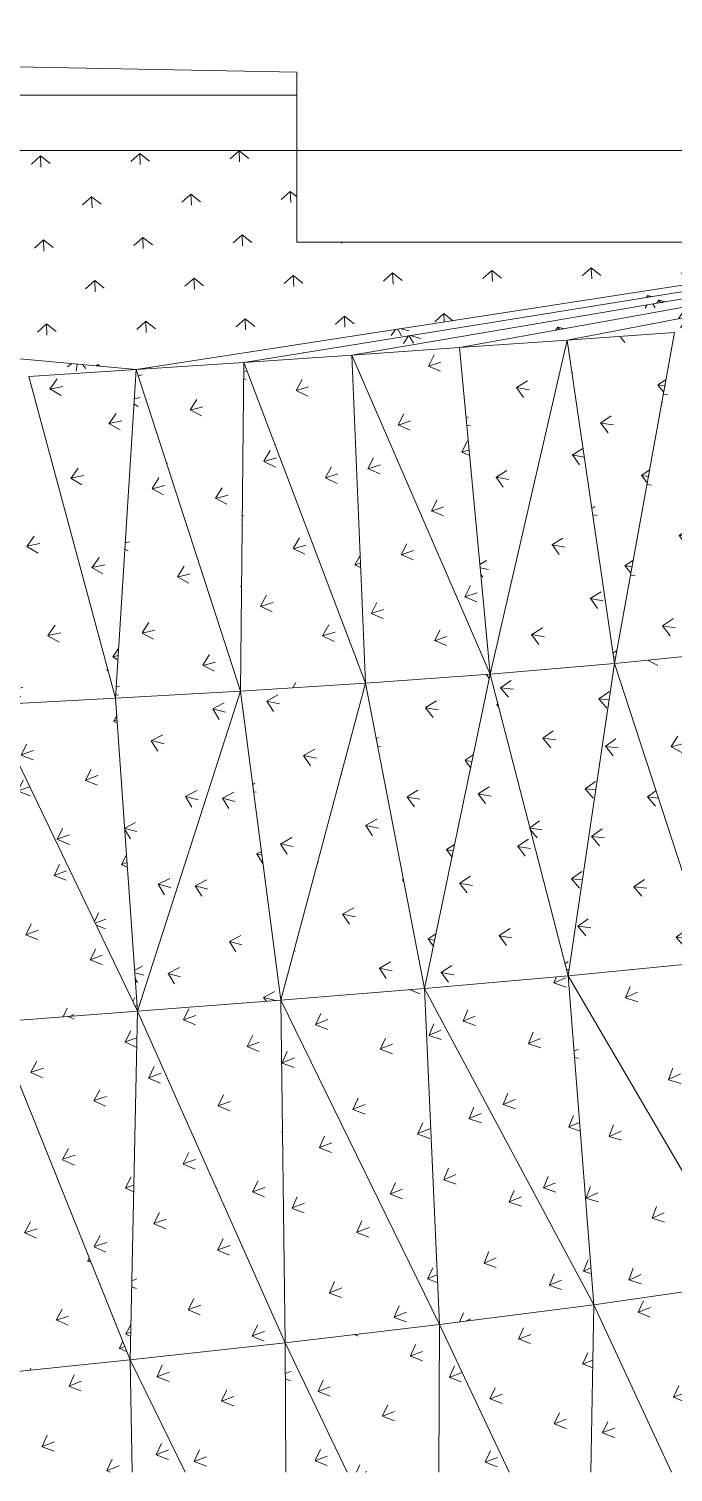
# Model space of a CAD drawing. Header units: millimetres. Extents: x -57519 to 497916, y -349472 to 446842.
# Drawn here: x 403674 to 406003, y -13421 to -8202 of the extents above; entities that cross this region are included whole.
import ezdxf

# ---------------------------------------------------------------- set-up
doc = ezdxf.new("R2010")
doc.units = ezdxf.units.MM
for name, color, linetype, lineweight in [('A-FLOR', 192, 'Continuous', 5), ('A-FLOR-PATT', 8, 'Continuous', 5), ('A-WALL', 113, 'Continuous', 20)]:
    doc.layers.add(name, color=color, linetype=linetype, lineweight=lineweight)

msp = doc.modelspace()

# ---------------------------------------------------------------- hatches: boundary and pattern name
at = {"layer": 'A-FLOR-PATT'}
h = msp.add_hatch(dxfattribs=at)
h.set_pattern_fill('FP_816', color=256, style=0, pattern_type=2)
h.set_pattern_definition([(272.066, (423016.92, -5733.25), (184.9975, -147.1594), [40.275, -263.501]), (221.947, (423016.92, -5733.25), (184.9984, -147.1585), [43.876, -190.13]), (321.499, (423016.92, -5733.25), (174.0457, 156.4197), [44.323, -192.066])])
h.paths.add_polyline_path([(404062.7, -9434.3), (407044, -8973.7), (404642.9, -8973.7), (404642.9, -8642.5), (395555.2, -8642.5), (403987.7, -9427.3)], flags=0)
h = msp.add_hatch(dxfattribs=at)
h.set_pattern_fill('FP_815', color=256, style=0, pattern_type=2)
h.set_pattern_definition([(263.679, (430264.46, 1096.2), (160.04505, -183.4711), [44.685, -292.348]), (217.543, (430264.46, 1096.2), (160.0468, -183.4697), [46.621, -202.025]), (311.099, (430264.46, 1096.2), (197.1517, 151.5139), [45.65, -197.817])])
h.paths.add_polyline_path([(403674.2, -9459.2), (404062.7, -9434.3), (396237.3, -8711.1), (403426.2, -9434.3)], flags=0)
h = msp.add_hatch(dxfattribs=at)
h.set_pattern_fill('FP_818', color=256, style=0, pattern_type=2)
h.set_pattern_definition([(297.7, (411189.6, -12587.34), (228.1338, -66.0766), [33.417, -218.631]), (234.761, (411189.6, -12587.34), (228.133, -66.0775), [36.062, -156.267]), (343.847, (411189.6, -12587.34), (110.9704, 157.085), [44.533, -192.977])])
h.paths.add_polyline_path([(404062.7, -9434.3), (404452, -9408.4), (407139.9, -8973.7), (407044, -8973.7), (404129.8, -9423.9)], flags=0)
h = msp.add_hatch(dxfattribs=at)
h.set_pattern_fill('FP_817', color=256, style=0, pattern_type=2)
h.set_pattern_definition([(299.315, (410648.08, -12683.36), (229.999, -62.253), [33.308, -217.916]), (235.691, (410648.08, -12683.36), (230, -62.252), [35.593, -154.235]), (344.855, (410648.08, -12683.36), (106.998, 156.7994), [44.677, -193.599])])
h.paths.add_polyline_path([(404452, -9408.4), (404891.5, -9373.4), (407240.9, -8973.7), (407139.9, -8973.7), (404455.1, -9407.9)], flags=0)
h = msp.add_hatch(dxfattribs=at)
h.set_pattern_fill('FP_820', color=256, style=0, pattern_type=2)
h.set_pattern_definition([(300.893, (410148.85, -12631.08), (231.8615, -58.6904), [33.312, -217.941]), (236.755, (410148.85, -12631.08), (231.862, -58.69), [35.18, -152.445]), (345.795, (410148.85, -12631.08), (102.86, 156.916), [44.845, -194.329])])
h.paths.add_polyline_path([(404841.8, -9381.8), (405231.5, -9354.7), (407348.1, -8973.7), (407240.9, -8973.7), (406069.7, -9172.9)], flags=0)
h = msp.add_hatch(dxfattribs=at)
h.set_pattern_fill('FP_828', color=256, style=0, pattern_type=2)
h.set_pattern_definition([(302.478, (409668.01, -12432.99), (233.777, -55.24), [33.425, -218.681]), (237.993, (409668.01, -12433), (233.777, -55.242), [34.811, -150.848]), (346.705, (409668.01, -12432.99), (98.403, 157.436), [45.04, -195.175])])
h.paths.add_polyline_path([(405231.5, -9354.7), (405622.2, -9327.1), (407462.8, -8973.7), (407348.1, -8973.7), (405342, -9334.9)], flags=0)
h = msp.add_hatch(dxfattribs=at)
h.set_pattern_fill('FP_822', color=256, style=0, pattern_type=2)
h.set_pattern_definition([(304.134, (409171.27, -12085.14), (235.8114, -51.709), [33.646, -220.13]), (239.463, (409171.27, -12085.14), (235.811, -51.712), [34.471, -149.375]), (347.631, (409171.27, -12085.14), (93.412, 158.347), [45.265, -196.149])])
h.paths.add_polyline_path([(405620.7, -9327.4), (406008.8, -9300), (407586.4, -8973.7), (407462.8, -8973.7), (405763.5, -9300)], flags=0)
h = msp.add_hatch(dxfattribs=at)
h.set_pattern_fill('FP_778', color=256, style=0, pattern_type=2)
h.set_pattern_definition([(349.639, (346887.07, 22013.1), (212.5658, 130.3018), [47.366, -309.891]), (305.518, (346887.07, 22013.1), (212.5658, 130.303), [44.818, -194.212]), (31.508, (346887.07, 22013.1), (-138.8654, 194.55536), [46.748, -202.577])])
h.paths.add_polyline_path([(405342, -10536.1), (405620.7, -9327.4), (405231.8, -9357.7), (405238.9, -9434.3)], flags=0)
h = msp.add_hatch(dxfattribs=at)
h.set_pattern_fill('FP_747', color=256, style=0, pattern_type=2)
h.set_pattern_definition([(349.765, (346968.95, 21816.3), (212.55717, 130.7014), [47.336, -309.696]), (305.562, (346968.95, 21816.3), (212.5561, 130.7042), [44.747, -193.904]), (31.587, (346968.95, 21816.3), (-138.7917, 194.1419), [46.786, -202.74])])
h.paths.add_polyline_path([(405342, -10536.1), (405791.4, -10497.5), (405619.4, -9332.9), (405350.9, -10497.5)], flags=0)
h = msp.add_hatch(dxfattribs=at)
h.set_pattern_fill('FP_780', color=256, style=0, pattern_type=2)
h.set_pattern_definition([(351.809, (344327.6, 20346.43), (206.78132, 137.96862), [47.434, -310.336]), (307.948, (344327.6, 20346.43), (206.78065, 137.9701), [44.925, -194.674]), (33.712, (344327.6, 20346.43), (-147.3386, 188.9411), [46.609, -201.974])])
h.paths.add_polyline_path([(405791.4, -10497.5), (406008.8, -9300), (405621.4, -9332.8), (405636.3, -9434.3)], flags=0)
h = msp.add_hatch(dxfattribs=at)
h.set_pattern_fill('FP_751', color=256, style=0, pattern_type=2)
h.set_pattern_definition([(352.075, (344568.13, 20140.44), (206.76534, 138.8096), [47.378, -309.968]), (308.042, (344568.13, 20140.44), (206.7667, 138.8082), [44.777, -194.036]), (33.875, (344568.13, 20140.44), (-147.16766, 188.07855), [46.695, -202.344])])
h.paths.add_polyline_path([(405791.4, -10497.5), (406239.4, -10451.2), (406007.4, -9308.1), (405984.4, -9434.3)], flags=0)
h = msp.add_hatch(dxfattribs=at)
h.set_pattern_fill('FP_775', color=256, style=0, pattern_type=2)
h.set_pattern_definition([(16.465, (319374.8, 648.86), (118.4585, 208.33794), [47.426, -310.286]), (334.535, (319374.8, 648.86), (118.46024, 208.3372), [46.641, -202.11]), (60.378, (319374.8, 648.86), (-224.5858, 106.9513), [44.936, -194.724])])
h.paths.add_polyline_path([(404891.5, -10568.5), (404841.8, -9381.8), (404452, -9408.4), (404482.9, -9489.9)], flags=0)
h = msp.add_hatch(dxfattribs=at)
h.set_pattern_fill('FP_746', color=256, style=0, pattern_type=2)
h.set_pattern_definition([(18.713, (317718.3, -2067), (109.01584, 212.67168), [47.359, -309.846]), (336.845, (317718.3, -2067), (109.01375, 212.6726), [46.762, -202.636]), (62.86, (317718.3, -2067), (-229.3062, 98.0709), [44.81, -194.175])])
h.paths.add_polyline_path([(404891.5, -10568.5), (405342, -10536.1), (404841.8, -9382.9), (404890.1, -10536.1)], flags=0)
h = msp.add_hatch(dxfattribs=at)
h.set_pattern_fill('FP_786', color=256, style=0, pattern_type=2)
h.set_pattern_definition([(18.691, (317716.84, -2090.7), (109.01953, 212.59815), [47.354, -309.814]), (336.831, (317716.84, -2090.7), (109.01794, 212.59785), [46.768, -202.661]), (62.852, (317716.84, -2090.7), (-229.3128, 98.1358), [44.798, -194.123])])
h.paths.add_polyline_path([(405342, -10536.1), (405231.5, -9354.7), (404842.2, -9382.9), (404891.5, -9496.6)], flags=0)
h = msp.add_hatch(dxfattribs=at)
h.set_pattern_fill('FP_776', color=256, style=0, pattern_type=2)
h.set_pattern_definition([(11.793, (323325.43, 6029.91), (137.58726, 197.97232), [47.54, -311.029]), (329.704, (323325.43, 6029.9), (137.587, 197.97286), [46.344, -200.825]), (55.201, (323325.43, 6029.9), (-213.41264, 124.6913), [45.204, -195.884])])
h.paths.add_polyline_path([(403987.7, -10621.9), (404062.7, -9434.3), (403674.6, -9460.6), (403980.9, -10596.6)], flags=0)
h = msp.add_hatch(dxfattribs=at)
h.set_pattern_fill('FP_752', color=256, style=0, pattern_type=2)
h.set_pattern_definition([(14.087, (321224.71, 3376.82), (127.95163, 203.1851), [47.474, -310.595]), (332.122, (321224.71, 3376.82), (127.9498, 203.18555), [46.528, -201.62]), (57.801, (321224.71, 3376.82), (-219.35085, 116.0297), [45.022, -195.094])])
h.paths.add_polyline_path([(403987.7, -10621.9), (404440, -10596.6), (404062.7, -9434.3), (404061.1, -9459.2)], flags=0)
h = msp.add_hatch(dxfattribs=at)
h.set_pattern_fill('FP_774', color=256, style=0, pattern_type=2)
h.set_pattern_definition([(14.175, (321242.47, 3341.4), (127.9513, 203.4777), [47.488, -310.69]), (332.174, (321242.47, 3341.4), (127.94775, 203.4801), [46.5, -201.499]), (57.838, (321242.47, 3341.4), (-219.322, 115.7637), [45.068, -195.296])])
h.paths.add_polyline_path([(404440, -10596.6), (404452, -9408.4), (404062.7, -9434.3), (404430.9, -10568.5)], flags=0)
h = msp.add_hatch(dxfattribs=at)
h.set_pattern_fill('FP_745', color=256, style=0, pattern_type=2)
h.set_pattern_definition([(16.413, (319371.65, 670.64), (118.4626, 208.1644), [47.416, -310.22]), (334.504, (319371.65, 670.64), (118.4627, 208.16504), [46.656, -202.177]), (60.357, (319371.65, 670.64), (-224.6008, 107.10815), [44.908, -194.603])])
h.paths.add_polyline_path([(404440, -10596.6), (404891.5, -10568.5), (404452, -9408.4), (404451.2, -9486)], flags=0)
h = msp.add_hatch(dxfattribs=at)
h.set_pattern_fill('FP_741', color=256, style=0, pattern_type=2)
h.set_pattern_definition([(11.705, (323294.86, 6095.28), (137.58086, 197.68116), [47.528, -310.953]), (329.654, (323294.86, 6095.28), (137.58286, 197.6793), [46.375, -200.957]), (55.163, (323294.86, 6095.28), (-213.4459, 124.955), [45.158, -195.686])])
h.paths.add_polyline_path([(403534.8, -10646.1), (403987.7, -10621.9), (403674.2, -9459.2), (403550, -10516.5)], flags=0)
h = msp.add_hatch(dxfattribs=at)
h.set_pattern_fill('FP_691', color=256, style=0, pattern_type=2)
h.set_pattern_definition([(14.057, (321491.21, 1191.53), (129.50068, 201.5516), [47.528, -310.951]), (332.32, (321491.21, 1191.53), (129.50157, 201.55054), [46.209, -200.238]), (57.279, (321491.2, 1191.53), (-218.2441, 114.4789), [44.919, -194.65])])
h.paths.add_polyline_path([(406142.7, -11575.9), (406239.4, -10451.2), (405791.4, -10497.5), (406069.7, -11351.6)], flags=0)
h = msp.add_hatch(dxfattribs=at)
h.set_pattern_fill('FP_689', color=256, style=0, pattern_type=2)
h.set_pattern_definition([(350.816, (345480.32, 20847.75), (209.90432, 132.96865), [47.374, -309.941]), (306.934, (345480.32, 20847.75), (209.9042, 132.9695), [44.568, -193.129]), (32.354, (345480.32, 20847.75), (-142.8326, 189.9957), [46.589, -201.887])])
h.paths.add_polyline_path([(405104.1, -11671.7), (405342, -10536.1), (404891.5, -10568.5), (405017.4, -11221.6)], flags=0)
h = msp.add_hatch(dxfattribs=at)
h.set_pattern_fill('FP_661', color=256, style=0, pattern_type=2)
h.set_pattern_definition([(350.946, (345548.58, 20573.35), (209.90045, 133.3788), [47.345, -309.752]), (306.98, (345548.58, 20573.35), (209.8995, 133.3814), [44.495, -192.812]), (32.434, (345548.58, 20573.35), (-142.7492, 189.572), [46.63, -202.063])])
h.paths.add_polyline_path([(405104.1, -11671.7), (405623.6, -11626.7), (405342, -10536.1), (405113.6, -11626.7)], flags=0)
h = msp.add_hatch(dxfattribs=at)
h.set_pattern_fill('FP_695', color=256, style=0, pattern_type=2)
h.set_pattern_definition([(353.559, (342414.54, 18860.83), (202.55667, 142.59325), [47.439, -310.37]), (309.938, (342414.54, 18860.83), (202.5565, 142.5932), [44.686, -193.638]), (35.144, (342414.54, 18860.83), (-152.99346, 182.7326), [46.446, -201.267])])
h.paths.add_polyline_path([(405623.6, -11626.7), (405791.4, -10497.5), (405342, -10536.1), (405519, -11221.6)], flags=0)
h = msp.add_hatch(dxfattribs=at)
h.set_pattern_fill('FP_658', color=256, style=0, pattern_type=2)
h.set_pattern_definition([(353.664, (342457.72, 18563), (202.5572, 142.92404), [47.419, -310.238]), (309.976, (342457.72, 18563), (202.5553, 142.9259), [44.628, -193.387]), (35.207, (342457.72, 18563), (-152.9157, 182.3949), [46.482, -201.422])])
h.paths.add_polyline_path([(405623.6, -11626.7), (406142.7, -11575.9), (405791.4, -10497.5), (405683.8, -11221.6)], flags=0)
h = msp.add_hatch(dxfattribs=at)
h.set_pattern_fill('FP_697', color=256, style=0, pattern_type=2)
h.set_pattern_definition([(348.245, (348399.41, 22650.4), (216.34017, 123.74892), [47.3, -309.459]), (304.088, (348399.41, 22650.4), (216.3411, 123.7473), [44.472, -192.714]), (29.77, (348399.41, 22650.4), (-132.9363, 196.4315), [46.731, -202.501])])
h.paths.add_polyline_path([(404585.2, -11713.7), (404891.5, -10568.5), (404440, -10596.6), (404521.2, -11221.6)], flags=0)
h = msp.add_hatch(dxfattribs=at)
h.set_pattern_fill('FP_657', color=256, style=0, pattern_type=2)
h.set_pattern_definition([(348.414, (348514.58, 22397.8), (216.3291, 124.28517), [47.257, -309.179]), (304.146, (348514.58, 22397.8), (216.3294, 124.285), [44.376, -192.295]), (29.878, (348514.58, 22397.8), (-132.844, 195.8718), [46.779, -202.71])])
h.paths.add_polyline_path([(404585.2, -11713.7), (405104.1, -11671.7), (404891.5, -10568.5), (404596.4, -11671.7)], flags=0)
h = msp.add_hatch(dxfattribs=at)
h.set_pattern_fill('FP_696', color=256, style=0, pattern_type=2)
h.set_pattern_definition([(20.08, (316197, -3094.17), (102.09065, 213.76698), [47.234, -309.028]), (338.529, (316197, -3094.17), (102.0936, 213.76535), [46.848, -203.006]), (64.471, (316197, -3094.17), (-232.5142, 91.4541), [44.418, -192.476])])
h.paths.add_polyline_path([(404067.1, -11754.1), (403987.7, -10621.9), (403534.8, -10646.1), (403811.3, -11221.6)], flags=0)
h = msp.add_hatch(dxfattribs=at)
h.set_pattern_fill('FP_690', color=256, style=0, pattern_type=2)
h.set_pattern_definition([(345.865, (351134.93, 24276.86), (221.89175, 115.0683), [47.22, -308.935]), (301.431, (351134.93, 24276.86), (221.893, 115.0679), [44.398, -192.391]), (27.41, (351134.93, 24276.86), (-123.4785, 202.0446), [46.866, -203.088])])
h.paths.add_polyline_path([(404067.1, -11754.1), (404440, -10596.6), (403987.7, -10621.9), (404029.8, -11221.6)], flags=0)
h = msp.add_hatch(dxfattribs=at)
h.set_pattern_fill('FP_656', color=256, style=0, pattern_type=2)
h.set_pattern_definition([(346.065, (351292.98, 24043.37), (221.8734, 115.70653), [47.163, -308.564]), (301.497, (351292.98, 24043.37), (221.8725, 115.7088), [44.281, -191.886]), (27.542, (351292.98, 24043.37), (-123.3847, 201.3733), [46.918, -203.313])])
h.paths.add_polyline_path([(404067.1, -11754.1), (404585.2, -11713.7), (404440, -10596.6), (404073, -11735.8)], flags=0)
h = msp.add_hatch(dxfattribs=at)
h.set_pattern_fill('FP_655', color=256, style=0, pattern_type=2)
h.set_pattern_definition([(20.289, (316176.02, -2992.86), (102.0517, 214.47392), [47.286, -309.365]), (338.664, (316176.02, -2992.86), (102.0538, 214.4735), [46.795, -202.78]), (64.553, (316176.02, -2992.86), (-232.4692, 90.8062), [44.534, -192.981])])
h.paths.add_polyline_path([(403550, -11793.3), (404067.1, -11754.1), (403534.8, -10646.1), (403549.5, -11754.1)], flags=0)
h = msp.add_hatch(dxfattribs=at)
h.set_pattern_fill('FP_592', color=256, style=0, pattern_type=2)
h.set_pattern_definition([(24.533, (312145.43, -9025.76), (84.2428, 221.6754), [47.171, -308.616]), (342.836, (312145.43, -9025.76), (84.24567, 221.6739), [46.984, -203.599]), (69.191, (312145.43, -9025.76), (-239.424, 73.949), [44.464, -192.679])])
h.paths.add_polyline_path([(406272.6, -12735.9), (406142.7, -11575.9), (405623.6, -11626.7), (406142.7, -12514)], flags=0)
h = msp.add_hatch(dxfattribs=at)
h.set_pattern_fill('FP_589', color=256, style=0, pattern_type=2)
h.set_pattern_definition([(22.832, (312761.19, -6333.18), (91.59973, 219.7648), [47.235, -309.036]), (341, (312761.19, -6333.18), (91.60095, 219.76474), [46.95, -203.448]), (67.373, (312761.19, -6333.18), (-236.7558, 81.5209), [44.642, -193.449])])
h.paths.add_polyline_path([(405716.7, -12815.6), (405623.6, -11626.7), (405104.1, -11671.7), (405567.3, -12536.8)], flags=0)
h = msp.add_hatch(dxfattribs=at)
h.set_pattern_fill('FP_558', color=256, style=0, pattern_type=2)
h.set_pattern_definition([(24.933, (312099.24, -8849.77), (84.09508, 223.03558), [47.279, -309.319]), (343.097, (312099.24, -8849.77), (84.0942, 223.03593), [46.888, -203.183]), (69.342, (312099.24, -8849.77), (-239.2693, 72.7064), [44.693, -193.67])])
h.paths.add_polyline_path([(405716.7, -12815.6), (406272.6, -12735.9), (405623.6, -11626.7), (405710.4, -12735.9)], flags=0)
h = msp.add_hatch(dxfattribs=at)
h.set_pattern_fill('FP_593', color=256, style=0, pattern_type=2)
h.set_pattern_definition([(21.176, (313518.66, -3724.16), (98.82406, 217.6429), [47.302, -309.47]), (339.214, (313518.66, -3724.16), (98.8266, 217.6413), [46.901, -203.236]), (65.578, (313518.66, -3724.16), (-233.8553, 88.76903), [44.818, -194.211])])
h.paths.add_polyline_path([(405159.1, -12887.3), (405104.1, -11671.7), (404585.2, -11713.7), (405040.4, -12644.7)], flags=0)
h = msp.add_hatch(dxfattribs=at)
h.set_pattern_fill('FP_559', color=256, style=0, pattern_type=2)
h.set_pattern_definition([(23.188, (312732, -6152.77), (91.4879, 220.96972), [47.326, -309.627]), (341.229, (312732, -6152.77), (91.4889, 220.96894), [46.86, -203.061]), (67.509, (312732, -6152.77), (-236.62955, 80.4196), [44.843, -194.318])])
h.paths.add_polyline_path([(405159.1, -12887.3), (405716.7, -12815.6), (405104.1, -11671.7), (405155.8, -12815.6)], flags=0)
h = msp.add_hatch(dxfattribs=at)
h.set_pattern_fill('FP_587', color=256, style=0, pattern_type=2)
h.set_pattern_definition([(19.528, (314412.8, -1184.51), (105.97997, 215.23537), [47.364, -309.88]), (337.446, (314412.8, -1184.51), (105.979, 215.2359), [46.842, -202.98]), (63.785, (314412.8, -1184.5), (-230.7151, 95.82005), [44.984, -194.929])])
h.paths.add_polyline_path([(404600.4, -12953.1), (404585.2, -11713.7), (404067.1, -11754.1), (404585.2, -12918.8)], flags=0)
h = msp.add_hatch(dxfattribs=at)
h.set_pattern_fill('FP_557', color=256, style=0, pattern_type=2)
h.set_pattern_definition([(21.475, (313504.03, -3542.69), (98.74806, 218.65155), [47.373, -309.933]), (339.403, (313504.03, -3542.69), (98.752, 218.65035), [46.821, -202.892]), (65.695, (313504.03, -3542.69), (-233.753, 87.8442), [44.984, -194.932])])
h.paths.add_polyline_path([(404600.4, -12953.1), (405159.1, -12887.3), (404585.2, -11713.7), (404599.6, -12887.3)], flags=0)
h = msp.add_hatch(dxfattribs=at)
h.set_pattern_fill('FP_555', color=256, style=0, pattern_type=2)
h.set_pattern_definition([(18.075, (315427.58, 1492.5), (113.05262, 213.21163), [47.46, -310.508]), (335.797, (315427.58, 1492.5), (113.0501, 213.2124), [46.716, -202.437]), (62.066, (315427.58, 1492.5), (-227.25126, 102.1472), [45.249, -196.08])])
h.paths.add_polyline_path([(403481.3, -13072.4), (404041, -13014.6), (403550, -11793.3), (403484.4, -13014.6)], flags=0)
h = msp.add_hatch(dxfattribs=at)
h.set_pattern_fill('FP_586', color=256, style=0, pattern_type=2)
h.set_pattern_definition([(17.867, (315423.9, 1301.65), (113.08147, 212.51467), [47.419, -310.24]), (335.67, (315423.9, 1301.65), (113.0839, 212.5132), [46.778, -202.706]), (61.982, (315423.9, 1301.65), (-227.32755, 102.78304), [45.136, -195.591])])
h.paths.add_polyline_path([(404041, -13014.6), (404067.1, -11754.1), (403550, -11793.3)], flags=0)
h = msp.add_hatch(dxfattribs=at)
h.set_pattern_fill('FP_560', color=256, style=0, pattern_type=2)
h.set_pattern_definition([(19.778, (314409.4, -999.23), (105.92895, 216.07498), [47.419, -310.235]), (337.6, (314409.4, -999.23), (105.9324, 216.07394), [46.771, -202.676]), (63.884, (314409.4, -999.23), (-230.62744, 95.0534), [45.121, -195.523])])
h.paths.add_polyline_path([(404041, -13014.6), (404600.4, -12953.1), (404067.1, -11754.1), (404066.1, -11802.6)], flags=0)
h = msp.add_hatch(dxfattribs=at)
h.set_pattern_fill('FP_467', color=256, style=0, pattern_type=2)
h.set_pattern_definition([(20.349, (313909.6, -3720.16), (104.279, 215.85483), [47.437, -310.354]), (338.42, (313909.6, -3720.16), (104.2797, 215.85425), [46.614, -201.995]), (64.215, (313909.6, -3720.16), (-231.1828, 91.4365), [44.948, -194.775])])
h.paths.add_polyline_path([(405997.8, -13420.8), (406252.8, -13420.8), (406272.6, -12735.9), (405716.7, -12815.6)], flags=0)
h = msp.add_hatch(dxfattribs=at)
h.set_pattern_fill('FP_466', color=256, style=0, pattern_type=2)
h.set_pattern_definition([(20.643, (313435.43, -3492.95), (102.55973, 216.49803), [47.405, -310.148]), (338.705, (313435.43, -3492.95), (102.5592, 216.4985), [46.695, -202.345]), (64.652, (313435.43, -3492.95), (-232.0357, 90.4446), [44.918, -194.644])])
h.paths.add_polyline_path([(405652, -13420.8), (405706.1, -13420.8), (405716.7, -12815.6), (405159.1, -12887.3), (405411.2, -13420.8), (405623.6, -13420.8)], flags=0)
h = msp.add_hatch(dxfattribs=at)
h.set_pattern_fill('FP_436', color=256, style=0, pattern_type=2)
h.set_pattern_definition([(20.459, (313888.24, -3569.38), (104.24977, 216.22615), [47.457, -310.488]), (338.484, (313888.24, -3569.38), (104.25265, 216.2248), [46.58, -201.848]), (64.259, (313888.24, -3569.38), (-231.1162, 91.11423), [45.008, -195.037])])
h.paths.add_polyline_path([(405706.1, -13420.8), (405997.8, -13420.8), (405716.7, -12815.6)], flags=0)
h = msp.add_hatch(dxfattribs=at)
h.set_pattern_fill('FP_468', color=256, style=0, pattern_type=2)
h.set_pattern_definition([(20.965, (313007.29, -3275.95), (100.84315, 217.18635), [47.378, -309.967]), (339.011, (313007.29, -3275.95), (100.8434, 217.18545), [46.761, -202.632]), (65.094, (313007.29, -3275.95), (-232.8459, 89.3281), [44.898, -194.558])])
h.paths.add_polyline_path([(404825.3, -13420.8), (405155.9, -13420.8), (405159.1, -12887.3), (404600.4, -12953.1), (404607.3, -12967.4)], flags=0)
h = msp.add_hatch(dxfattribs=at)
h.set_pattern_fill('FP_437', color=256, style=0, pattern_type=2)
h.set_pattern_definition([(20.756, (313414.53, -3355.87), (102.53162, 216.88), [47.428, -310.297]), (338.773, (313414.53, -3355.87), (102.5289, 216.8806), [46.662, -202.2]), (64.698, (313414.53, -3355.87), (-231.9782, 90.1028), [44.98, -194.914])])
h.paths.add_polyline_path([(405155.9, -13420.8), (405411.2, -13420.8), (405159.1, -12887.3)], flags=0)
h = msp.add_hatch(dxfattribs=at)
h.set_pattern_fill('FP_465', color=256, style=0, pattern_type=2)
h.set_pattern_definition([(21.315, (312620.17, -3079.9), (99.1114, 217.9072), [47.354, -309.814]), (339.343, (312620.17, -3079.9), (99.1118, 217.90754), [46.815, -202.863]), (65.543, (312620.17, -3079.9), (-233.6262, 88.0765), [44.885, -194.503])])
h.paths.add_polyline_path([(404239.9, -13420.8), (404603, -13420.8), (404600.4, -12953.1), (404041, -13014.6), (404067.1, -13067.9)], flags=0)
h = msp.add_hatch(dxfattribs=at)
h.set_pattern_fill('FP_435', color=256, style=0, pattern_type=2)
h.set_pattern_definition([(21.073, (312986.13, -3154.08), (100.81708, 217.5517), [47.401, -310.12]), (339.077, (312986.13, -3154.08), (100.81646, 217.5523), [46.73, -202.498]), (65.137, (312986.13, -3154.08), (-232.79554, 88.99976), [44.958, -194.818])])
h.paths.add_polyline_path([(404603, -13420.8), (404825.3, -13420.8), (404600.4, -12953.1)], flags=0)
h = msp.add_hatch(dxfattribs=at)
h.set_pattern_fill('FP_464', color=256, style=0, pattern_type=2)
h.set_pattern_definition([(21.675, (312260.03, -2900.28), (97.36855, 218.61894), [47.332, -309.666]), (339.686, (312260.03, -2900.28), (97.36976, 218.61883), [46.862, -203.069]), (65.993, (312260.03, -2900.28), (-234.3875, 86.76464), [44.873, -194.449])])
h.paths.add_polyline_path([(403654.9, -13420.8), (404048, -13420.8), (404041, -13014.6), (403481.3, -13072.4), (403550, -13210.2)], flags=0)
h = msp.add_hatch(dxfattribs=at)
h.set_pattern_fill('FP_434', color=256, style=0, pattern_type=2)
h.set_pattern_definition([(21.413, (312599.05, -2974.17), (99.08447, 218.23786), [47.376, -309.958]), (339.404, (312599.05, -2974.17), (99.0851, 218.2381), [46.788, -202.746]), (65.581, (312599.05, -2974.17), (-233.5843, 87.7794), [44.94, -194.739])])
h.paths.add_polyline_path([(404048, -13420.8), (404239.9, -13420.8), (404041, -13014.6)], flags=0)

# ---------------------------------------------------------------- linework, layer by layer
at = {"layer": 'A-FLOR'}
for p, q in [((396437.3, -8202.2), (404642.9, -8359.3)), ((404642.9, -8442.5), (404642.9, -8359.3)), ((404062.7, -9434.3), (395555.2, -8642.5)), ((404642.9, -8642.5), (404642.9, -8973.7)), ((404062.7, -9434.3), (407044, -8973.7)), ((407139.9, -8973.7), (404452, -9408.4)), ((408266.2, -8973.7), (404642.9, -8973.7)), ((404841.8, -9381.8), (407240.9, -8973.7)), ((405231.5, -9354.7), (407348.1, -8973.7)), ((407462.8, -8973.7), (405620.7, -9327.4)), ((405231.5, -9354.7), (405620.7, -9327.4)), ((405620.7, -9327.4), (405342, -10536.1)), ((405620.7, -9327.4), (406008.8, -9300)), ((405791.4, -10497.5), (405620.7, -9327.4)), ((406008.8, -9300), (405791.4, -10497.5)), ((404452, -9408.4), (404841.8, -9381.8)), ((404841.8, -9381.8), (405231.5, -9354.7)), ((405342, -10536.1), (404841.8, -9381.8)), ((404841.8, -9381.8), (404891.5, -10568.5)), ((405231.5, -9354.7), (405342, -10536.1)), ((404062.7, -9434.3), (403674.2, -9459.2)), ((404062.7, -9434.3), (403987.7, -10621.9)), ((404452, -9408.4), (404062.7, -9434.3)), ((404440, -10596.6), (404062.7, -9434.3)), ((404452, -9408.4), (404440, -10596.6)), ((404891.5, -10568.5), (404452, -9408.4)), ((403987.7, -10621.9), (403674.2, -9459.2)), ((406239.4, -10451.2), (405791.4, -10497.5)), ((405342, -10536.1), (404891.5, -10568.5)), ((405342, -10536.1), (405104.1, -11671.7)), ((405342, -10536.1), (405791.4, -10497.5)), ((405623.6, -11626.7), (405342, -10536.1)), ((405791.4, -10497.5), (405623.6, -11626.7)), ((406142.7, -11575.9), (405791.4, -10497.5)), ((404440, -10596.6), (404891.5, -10568.5)), ((404891.5, -10568.5), (404585.2, -11713.7)), ((405104.1, -11671.7), (404891.5, -10568.5)), ((403987.7, -10621.9), (403534.8, -10646.1)), ((404440, -10596.6), (403987.7, -10621.9)), ((403987.7, -10621.9), (404067.1, -11754.1)), ((404440, -10596.6), (404067.1, -11754.1)), ((404585.2, -11713.7), (404440, -10596.6)), ((404067.1, -11754.1), (403534.8, -10646.1)), ((406142.7, -11575.9), (405623.6, -11626.7)), ((405623.6, -11626.7), (405104.1, -11671.7)), ((406272.6, -12735.9), (405623.6, -11626.7)), ((405623.6, -11626.7), (405716.7, -12815.6)), ((405104.1, -11671.7), (404585.2, -11713.7)), ((405716.7, -12815.6), (405104.1, -11671.7)), ((405104.1, -11671.7), (405159.1, -12887.3)), ((404067.1, -11754.1), (404585.2, -11713.7)), ((405159.1, -12887.3), (404585.2, -11713.7)), ((404585.2, -11713.7), (404600.4, -12953.1)), ((403550, -11793.3), (404067.1, -11754.1)), ((404067.1, -11754.1), (403550, -11793.3)), ((404041, -13014.6), (403550, -11793.3)), ((404067.1, -11754.1), (404041, -13014.6)), ((404600.4, -12953.1), (404067.1, -11754.1)), ((406272.6, -12735.9), (405716.7, -12815.6)), ((405716.7, -12815.6), (405159.1, -12887.3)), ((405716.7, -12815.6), (405706.1, -13420.8)), ((405997.8, -13420.8), (405716.7, -12815.6)), ((405159.1, -12887.3), (404600.4, -12953.1)), ((405159.1, -12887.3), (405155.9, -13420.8)), ((405411.2, -13420.8), (405159.1, -12887.3)), ((404600.4, -12953.1), (404041, -13014.6)), ((404825.3, -13420.8), (404600.4, -12953.1)), ((404600.4, -12953.1), (404603, -13420.8)), ((404041, -13014.6), (403481.3, -13072.4)), ((404239.9, -13420.8), (404041, -13014.6)), ((404041, -13014.6), (404048, -13420.8))]:
    msp.add_line(p, q, dxfattribs=at)
at = {"layer": 'A-WALL', "color": 253, "lineweight": 5}
for p, q in [((396437.3, -8442.5), (404642.9, -8442.5)), ((404642.9, -8442.5), (404642.9, -8642.5)), ((404642.9, -8642.5), (396237.3, -8642.5))]:
    msp.add_line(p, q, dxfattribs=at)
at = {"layer": 'A-WALL', "lineweight": 18}
msp.add_line((409299.8, -8642.5), (404642.9, -8642.5), dxfattribs=at)

doc.saveas('drawing.dxf')
